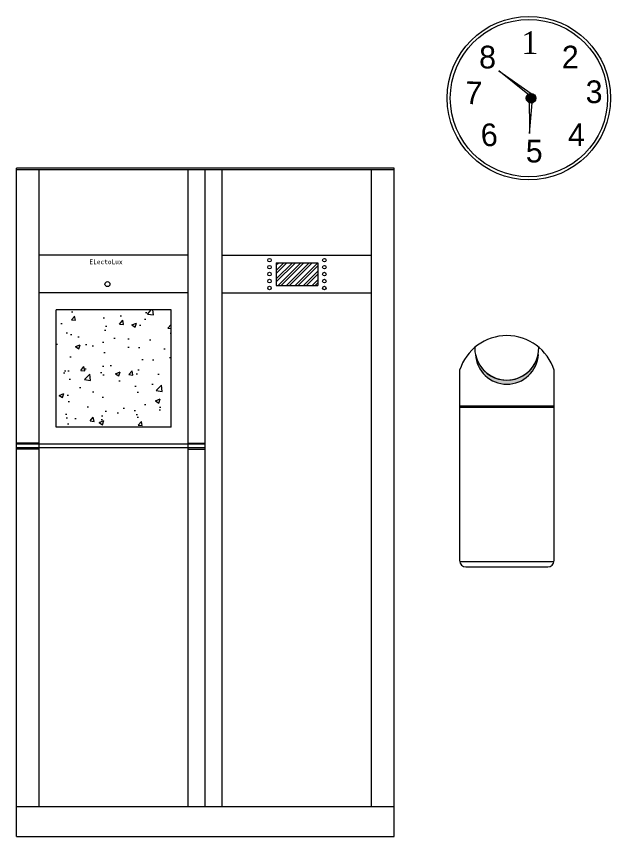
# Model space of a CAD drawing. Header units: millimetres. Extents: x 351279 to 387190, y -1289537 to -1277077.
# Drawn here: x 382449 to 384021, y -1284561 to -1282392 of the extents above; entities that cross this region are included whole.
import ezdxf

# ---------------------------------------------------------------- set-up
doc = ezdxf.new("R2010")
doc.units = ezdxf.units.MM
doc.header["$LTSCALE"] = 20
doc.styles.get("Standard").update_dxf_attribs({"font": 'SimSun.ttf', "height": 85})
doc.styles.add('TIMES', font='times.ttf')

msp = doc.modelspace()

# ---------------------------------------------------------------- hatches: boundary and pattern name
at = {"linetype": 'ByBlock', "lineweight": 13}
msp.add_hatch(color=4, dxfattribs=at).paths.add_polyline_path([(383797.837, -1282608.407, 1), (383823.425, -1282608.407, 1)])
at = {"lineweight": 13}
h = msp.add_hatch(dxfattribs=at)
h.set_pattern_fill('STEEL', color=252, scale=5, style=0)
h.set_pattern_definition([(45, (364908.503, -1283226.446), (-11.22532, 11.22532), []), (45, (364908.503, -1283218.508), (-11.22532, 11.22532), [])])
h.paths.add_polyline_path([(383246.003, -1283103.446), (383246.003, -1283043.446), (383136.003, -1283043.446), (383136.003, -1283103.446)])
h = msp.add_hatch(dxfattribs=at)
h.set_pattern_fill('AR-CONC', color=252, scale=0.7, style=0)
h.set_pattern_definition([(50, (364908.5, -1283226.45), (127.52927, -11.15736), [13.335, -146.685]), (355, (364908.5, -1283226.45), (-24.67, 133.73965), [10.668, -117.348]), (100.451, (364919.13, -1283227.38), (102.85975, 122.5817), [11.333, -124.663]), (46.1842, (364908.5, -1283190.89), (189.7553, -29.4296), [20.0025, -220.0275]), (96.6356, (364924.32, -1283193.34), (166.183, 173.1979), [16.9995, -186.9945]), (351.184, (364908.5, -1283190.89), (166.1832, 173.1976), [16.002, -176.022]), (21, (364926.28, -1283199.78), (106.1304, -71.58586), [13.335, -146.685]), (326, (364926.28, -1283199.78), (43.2614, 128.9316), [10.668, -117.348]), (71.4514, (364935.13, -1283205.74), (149.39154, 57.346), [11.333, -124.663]), (37.5, (364908.503, -1283226.446), (2.16202, 59.18853), [0, -115.9256, 0, -119.126, 0, -117.7925]), (7.5, (364908.5, -1283226.446), (46.77376, 70.1264), [0, -67.9196, 0, -113.2586, 0, -44.8945]), (327.5, (364868.853, -1283226.446), (94.91342, -4.01012), [0, -44.45, 0, -138.684, 0, -184.023]), (317.5, (364851.07, -1283226.446), (103.69043, 17.79854), [0, -57.785, 0, -92.1004, 0, -130.683])])
h.paths.add_polyline_path([(382858.503, -1283168.446), (382553.503, -1283168.446), (382553.503, -1283478.446), (382858.503, -1283478.446)])
at = {"lineweight": 0}
msp.add_hatch(color=4, dxfattribs=at).paths.add_polyline_path([(383829.942, -1283286.351, -0.35504063), (383746.611, -1283354.057, -0.35544838), (383663.307, -1283286.777, 0.93912376)])

# ---------------------------------------------------------------- linework, layer by layer
at = {"color": 4, "linetype": 'ByBlock', "lineweight": 13}
for p, q in [((383806.777, -1282601.055), (383724.941, -1282535.942)), ((383724.941, -1282535.942), (383810.631, -1282595.613)), ((383805.889, -1282598.045), (383806.123, -1282702.103)), ((383806.123, -1282702.103), (383813.398, -1282620.224))]:
    msp.add_line(p, q, dxfattribs=at)
at = {"color": 252, "lineweight": 13}
for p, q in [((383448.503, -1282793.446), (382448.503, -1282793.446)), ((382448.503, -1284561.446), (382448.503, -1282793.446)), ((383448.503, -1282797.446), (382448.503, -1282797.446)), ((382508.503, -1284481.446), (382508.503, -1282797.446)), ((382903.503, -1284481.446), (382903.503, -1282797.446)), ((382948.503, -1284481.446), (382948.503, -1282797.446)), ((382993.503, -1284481.446), (382993.503, -1282797.446)), ((383388.503, -1284481.446), (383388.503, -1282797.446)), ((383448.503, -1284561.446), (383448.503, -1282793.446)), ((382903.503, -1283023.446), (382508.503, -1283023.446)), ((382993.503, -1283023.446), (383388.503, -1283023.446)), ((383136.003, -1283043.446), (383136.003, -1283103.446)), ((383136.003, -1283043.446), (383246.003, -1283043.446)), ((383246.003, -1283043.446), (383246.003, -1283103.446)), ((383136.003, -1283103.446), (383246.003, -1283103.446)), ((382903.503, -1283123.446), (382508.503, -1283123.446)), ((382993.503, -1283123.446), (383388.503, -1283123.446)), ((382553.503, -1283478.446), (382553.503, -1283168.446)), ((382858.503, -1283168.446), (382553.503, -1283168.446)), ((382858.503, -1283478.446), (382858.503, -1283168.446)), ((382858.503, -1283478.446), (382553.503, -1283478.446)), ((382508.503, -1283520.446), (382448.503, -1283520.446)), ((382948.503, -1283523.446), (382448.503, -1283523.446)), ((382903.503, -1283520.446), (382948.503, -1283520.446)), ((382948.503, -1283533.446), (382448.503, -1283533.446)), ((382508.503, -1283536.446), (382448.503, -1283536.446)), ((382903.503, -1283536.446), (382948.503, -1283536.446)), ((382448.503, -1284481.446), (383448.503, -1284481.446)), ((382448.503, -1284561.446), (383448.503, -1284561.446))]:
    msp.add_line(p, q, dxfattribs=at)
at = {"color": 4, "lineweight": 0}
for p, q in [((383621.614, -1283421.764), (383871.608, -1283421.764)), ((383621.614, -1283425.931), (383871.608, -1283425.931)), ((383621.796, -1283833.749), (383871.796, -1283833.749))]:
    msp.add_line(p, q, dxfattribs=at)
msp.add_lwpolyline([(383621.614, -1283328.016), (383621.614, -1283354.057)], dxfattribs=at)
msp.add_lwpolyline([(383621.614, -1283354.057), (383621.614, -1283831.337, 0.41421356), (383638.28, -1283848.003), (383854.941, -1283848.003, 0.41421356), (383871.608, -1283831.337), (383871.608, -1283328.016, 0.02228193), (383871.608, -1283328.016, 0.02228193)], format="xyb", dxfattribs=at)
at = {"color": 4, "linetype": 'ByBlock', "lineweight": 13}
for centre, radius in [((383804.912, -1282608.135), 216.168), ((383804.912, -1282608.135), 208.168), ((383810.631, -1282608.407), 12.794)]:
    msp.add_circle(centre, radius, dxfattribs=at)
at = {"color": 252, "lineweight": 13}
for centre, radius in [((383118.423, -1283036.694), 4.706), ((383118.423, -1283055.148), 4.706), ((383263.582, -1283036.694), 4.706), ((383263.582, -1283055.148), 4.706), ((383118.423, -1283073.602), 4.706), ((383263.582, -1283073.602), 4.706), ((382689.449, -1283100.011), 6.542), ((383118.423, -1283092.056), 4.706), ((383263.582, -1283092.056), 4.706), ((383118.423, -1283110.51), 4.706), ((383263.582, -1283110.51), 4.706)]:
    msp.add_circle(centre, radius, dxfattribs=at)
at = {"color": 4, "lineweight": 0}
for centre, radius, start, end in [((383746.611, -1283367.18), 130.988, 17.396728, 162.603272), ((383746.301, -1283269.229), 84.829, 178.91469, 1.447739), ((383746.611, -1283281.327), 83.482, 183.449895, 356.550105), ((383746.611, -1283268.923), 85.134, 191.812282, 348.187718)]:
    msp.add_arc(centre, radius, start, end, dxfattribs=at)

# ---------------------------------------------------------------- texts
at = {"color": 4, "linetype": 'ByBlock', "lineweight": 13, "char_height": 60, "width": 225.0803, "attachment_point": 1, "style": 'TIMES'}
for s, insert in [('1', (383784.672, -1282431.336)), ('{\\fￋￎￌﾣﾤ|b0|i0|c134|p54;2}', (383892.05, -1282469.506)), ('{\\fￋￎￌﾣﾤ|b0|i0|c134|p54;3}', (383955.031, -1282561.321)), ('{\\fￋￎￌﾣﾤ|b0|i0|c134|p54;4}', (383908.569, -1282674.8)), ('{\\fￋￎￌﾣﾤ|b0|i0|c134|p54;5}', (383796.639, -1282718.276))]:
    msp.add_mtext(s, dxfattribs=dict(at, insert=insert))
at = {"color": 4, "linetype": 'ByBlock', "lineweight": 13, "extrusion": (0, 0, -1), "insert": (383717.774, -1282469.506), "char_height": 60, "width": 225.0803, "attachment_point": 1, "text_direction": (-1, 0, 0), "style": 'TIMES'}
msp.add_mtext('{\\fￋￎￌﾣﾤ|b0|i0|c134|p54;8}', dxfattribs=at)
at = {"color": 4, "linetype": 'ByBlock', "lineweight": 13, "char_height": 60, "width": 225.0803, "attachment_point": 1, "style": 'TIMES'}
for s, insert, rotation in [('{\\fￋￎￌﾣﾤ|b0|i0|c134|p54;7}', (383637.482, -1282563.356), 357.632365), ('{\\fￋￎￌﾣﾤ|b0|i0|c134|p54;6}', (383675.519, -1282676.684), 3.583998)]:
    msp.add_mtext(s, dxfattribs=dict(at, insert=insert, rotation=rotation))
at = {"color": 252, "lineweight": 13, "insert": (382641.736, -1283034.939), "char_height": 12.5, "width": 1321.3795, "attachment_point": 1}
msp.add_mtext('ELectoLux', dxfattribs=at)

doc.saveas('drawing.dxf')
